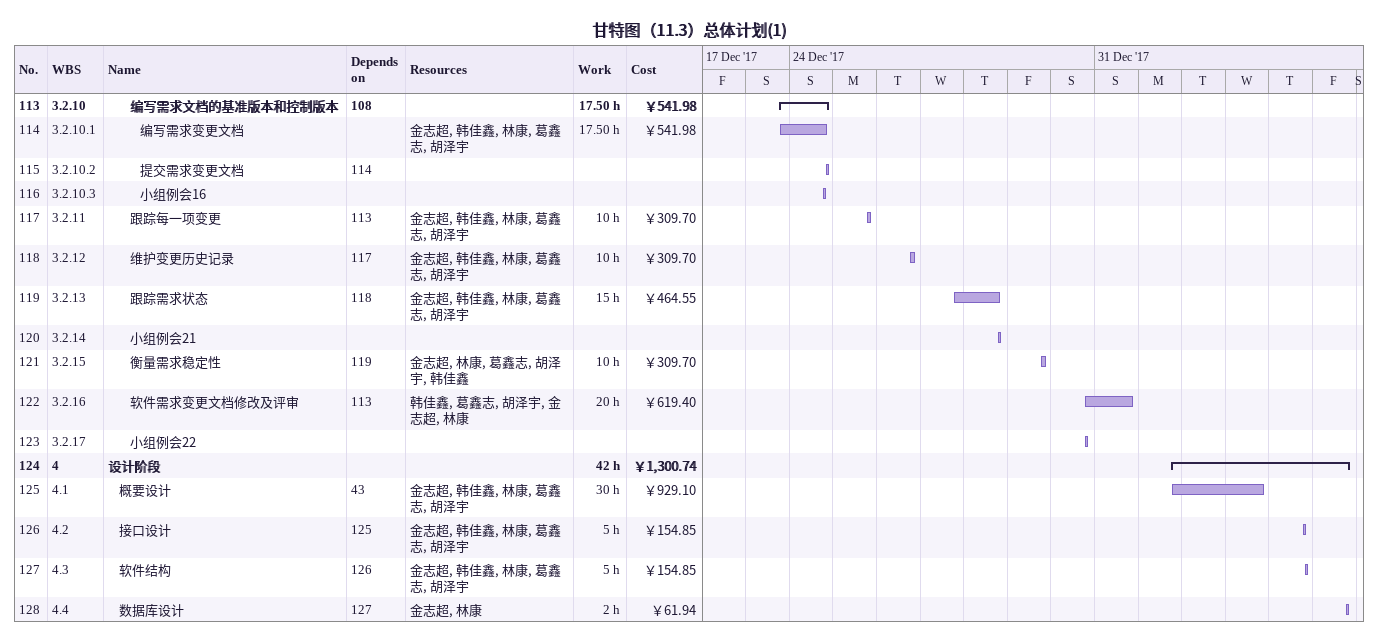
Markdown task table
甘特图（11.3）总体计划(1)

| ID | WBS | Task | Start | Finish | Predecessors | Resources | Work (h) | Cost (￥) |
|---|---|---|---|---|---|---|---|---|
| 113 | 3.2.10 | **编写需求文档的基准版本和控制版本** | 2017-12-23 | 2017-12-24 | 108 |  | 17.50 | 541.98 |
| 114 | 3.2.10.1 | 编写需求变更文档 | 2017-12-23 | 2017-12-24 |  | 金志超, 韩佳鑫, 林康, 葛鑫志, 胡泽宇 | 17.50 | 541.98 |
| 115 | 3.2.10.2 | 提交需求变更文档 | 2017-12-24 | 2017-12-24 | 114 |  |  |  |
| 116 | 3.2.10.3 | 小组例会16 | 2017-12-24 | 2017-12-24 |  |  |  |  |
| 117 | 3.2.11 | 跟踪每一项变更 | 2017-12-25 | 2017-12-25 | 113 | 金志超, 韩佳鑫, 林康, 葛鑫志, 胡泽宇 | 10 | 309.70 |
| 118 | 3.2.12 | 维护变更历史记录 | 2017-12-26 | 2017-12-26 | 117 | 金志超, 韩佳鑫, 林康, 葛鑫志, 胡泽宇 | 10 | 309.70 |
| 119 | 3.2.13 | 跟踪需求状态 | 2017-12-27 | 2017-12-28 | 118 | 金志超, 韩佳鑫, 林康, 葛鑫志, 胡泽宇 | 15 | 464.55 |
| 120 | 3.2.14 | 小组例会21 | 2017-12-28 | 2017-12-28 |  |  |  |  |
| 121 | 3.2.15 | 衡量需求稳定性 | 2017-12-29 | 2017-12-29 | 119 | 金志超, 林康, 葛鑫志, 胡泽宇, 韩佳鑫 | 10 | 309.70 |
| 122 | 3.2.16 | 软件需求变更文档修改及评审 | 2017-12-30 | 2017-12-31 | 113 | 韩佳鑫, 葛鑫志, 胡泽宇, 金志超, 林康 | 20 | 619.40 |
| 123 | 3.2.17 | 小组例会22 | 2017-12-30 | 2017-12-30 |  |  |  |  |
| 124 | 4 | **设计阶段** | 2018-01-01 | 2018-01-05 |  |  | 42 | 1300.74 |
| 125 | 4.1 | 概要设计 | 2018-01-01 | 2018-01-03 | 43 | 金志超, 韩佳鑫, 林康, 葛鑫志, 胡泽宇 | 30 | 929.10 |
| 126 | 4.2 | 接口设计 | 2018-01-04 | 2018-01-04 | 125 | 金志超, 韩佳鑫, 林康, 葛鑫志, 胡泽宇 | 5 | 154.85 |
| 127 | 4.3 | 软件结构 | 2018-01-04 | 2018-01-04 | 126 | 金志超, 韩佳鑫, 林康, 葛鑫志, 胡泽宇 | 5 | 154.85 |
| 128 | 4.4 | 数据库设计 | 2018-01-05 | 2018-01-05 | 127 | 金志超, 林康 | 2 | 61.94 |
